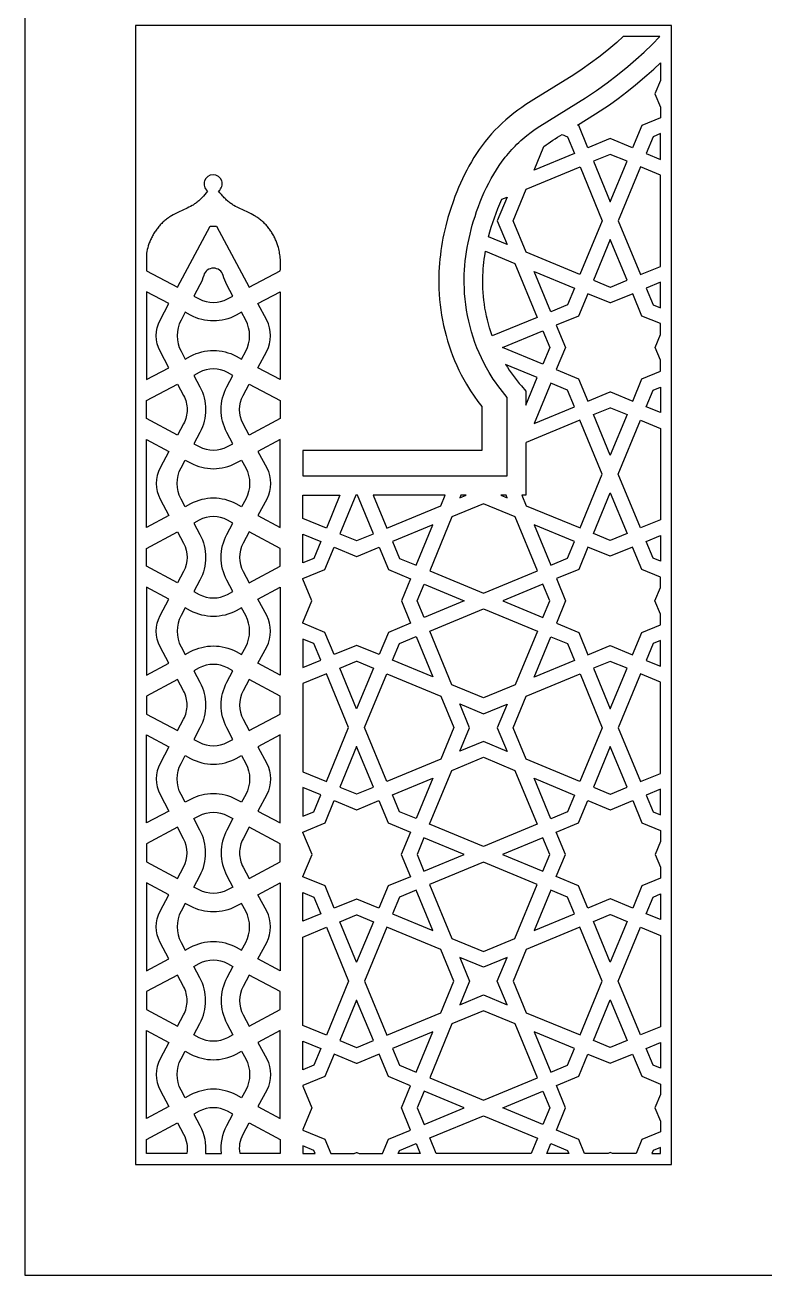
# Model space of a CAD drawing. Extents: x 11643 to 14318, y 9090 to 12483.
# Drawn here: x 11643 to 12981, y 9090 to 11351 of the extents above; entities that cross this region are included whole.
import ezdxf

# ---------------------------------------------------------------- set-up
doc = ezdxf.new("R2010")
doc.units = 0
doc.layers.add('DEFAULT_LAYER', color=1, linetype='CONTINUOUS')

msp = doc.modelspace()

# ---------------------------------------------------------------- linework, layer by layer
at = {"layer": 'DEFAULT_LAYER'}
for points in [[(11643.1, 9089.9), (14318.1, 9089.9), (14318.1, 12482.8), (11643.1, 12482.8)], [(11843.1, 9289.9), (12813.1, 9289.9), (12813.1, 11349.9), (11843.1, 11349.9)], [(12725.9, 11329.9), (12714.1, 11319.4), (12695.9, 11304), (12681.5, 11292.6), (12666.7, 11281.6), (12651.7, 11270.9), (12636.4, 11260.7), (12564, 11216.4), (12549.4, 11206.9), (12542.2, 11201.8), (12535, 11196.6), (12527.8, 11191.2), (12520.7, 11185.5), (12513.6, 11179.6), (12506.7, 11173.4), (12499.8, 11166.9), (12493.4, 11160.4), (12487.3, 11153.8), (12481.4, 11147), (12475.8, 11140), (12470.4, 11133), (12465.2, 11125.8), (12460.3, 11118.4), (12455.5, 11111), (12451, 11103.5), (12446.6, 11095.8), (12442.5, 11088.3), (12438.6, 11080.6), (12434.8, 11072.8), (12431.2, 11064.9), (12427.7, 11056.9), (12424.4, 11048.9), (12421.3, 11040.9), (12418.4, 11032.9), (12413, 11017), (12408.6, 11002.4), (12404.7, 10987.7), (12401.2, 10972.9), (12399.6, 10965.4), (12398.2, 10957.9), (12397, 10950.3), (12395.8, 10942.8), (12394.8, 10935.2), (12394, 10927.6), (12393.2, 10919.9), (12392.7, 10912.2), (12392.3, 10904.5), (12392, 10896.7), (12391.9, 10889), (12391.9, 10881.2), (12392.2, 10873.4), (12392.7, 10863.9), (12393.4, 10854.5), (12394.4, 10845), (12395.6, 10835.6), (12397, 10826.2), (12398.7, 10816.9), (12400.7, 10807.5), (12402.8, 10798.3), (12405.2, 10789.1), (12407.9, 10779.9), (12410.7, 10770.8), (12413.8, 10761.8), (12417.1, 10752.9), (12420.7, 10744), (12424.5, 10735.2), (12428.5, 10726.6), (12432.8, 10718), (12437.3, 10709.6), (12442, 10701.3), (12445.7, 10695.1), (12449.5, 10689.1), (12456, 10679.3), (12462.8, 10669.8), (12469.9, 10660.6), (12469.9, 10581.4), (12146, 10581.4), (12146, 10535.3), (12516, 10535.3), (12516, 10677.2), (12511.5, 10682.5), (12507.1, 10687.9), (12502.8, 10693.4), (12498.6, 10699), (12494.6, 10704.6), (12490.7, 10710.4), (12486.9, 10716.2), (12483.2, 10722.2), (12478.2, 10730.9), (12473.5, 10739.7), (12469.1, 10748.7), (12465, 10757.9), (12461.1, 10767.2), (12457.5, 10776.6), (12454.3, 10786.1), (12451.3, 10795.8), (12448.6, 10805.5), (12446.2, 10815.3), (12444.1, 10825.2), (12442.3, 10835.1), (12440.9, 10845.1), (12439.7, 10855.1), (12438.8, 10865.1), (12438.3, 10875.1), (12438.1, 10883.3), (12438, 10891.5), (12438.2, 10899.7), (12438.6, 10907.9), (12439.2, 10916.1), (12440, 10924.2), (12441, 10932.4), (12442.1, 10940.5), (12443.5, 10948.6), (12445, 10956.7), (12446.7, 10964.8), (12448.5, 10972.8), (12450.5, 10980.9), (12452.7, 10988.9), (12455.1, 10996.8), (12457.6, 11004.8), (12460.5, 11013.6), (12463.7, 11022.4), (12467, 11031.1), (12470.6, 11039.8), (12474.3, 11048.3), (12478.3, 11056.8), (12482.5, 11065.1), (12486.8, 11073.2), (12491.4, 11081.3), (12496.3, 11089.1), (12501.3, 11096.8), (12506.6, 11104.3), (12509.3, 11107.9), (12512.1, 11111.6), (12515, 11115.1), (12517.9, 11118.6), (12520.9, 11122), (12523.9, 11125.4), (12527, 11128.7), (12530.1, 11132), (12533.5, 11135.3), (12537, 11138.6), (12540.5, 11141.8), (12544.1, 11144.9), (12551.4, 11151.1), (12559, 11156.9), (12566.7, 11162.6), (12574.6, 11168.1), (12657.3, 11219.3), (12677.2, 11232.5), (12696.6, 11246.2), (12715.5, 11260.6), (12733.9, 11275.6), (12748.9, 11288.6), (12763.6, 11302), (12778, 11315.8), (12791.9, 11329.9)], [(12793.1, 11282.4), (12793.1, 11250.2), (12783.1, 11226.1), (12793.1, 11202.1), (12793.1, 11183), (12759.5, 11169.1), (12742.8, 11128.7), (12702.4, 11145.4), (12702.4, 11145.4), (12702.3, 11145.4), (12662, 11128.7), (12645.3, 11169.1), (12643.1, 11170), (12675.8, 11190), (12684.2, 11195.4), (12700.7, 11206.6), (12716.8, 11218.1), (12732.6, 11230.1), (12748.1, 11242.4), (12768.6, 11259.9), (12781, 11271)], [(12793.1, 11154.5), (12779.7, 11148.9), (12767.2, 11118.6), (12793.1, 11107.9)], [(12702.4, 11116.8), (12702.3, 11116.8), (12672, 11104.3), (12702.4, 11031), (12732.7, 11104.3), (12702.4, 11116.8)], [(12550.1, 10939.8), (12526.5, 10996.9), (12550.2, 11053.9), (12647.6, 11094.2), (12687.9, 10996.8), (12647.5, 10899.3)], [(12793.1, 11079.4), (12757.1, 11094.2), (12716.8, 10996.8), (12757.2, 10899.3), (12793.1, 10914.2)], [(12702.4, 10876.8), (12702.6, 10876.7), (12732.8, 10889.2), (12702.4, 10962.7), (12671.9, 10889.2), (12702.2, 10876.7)], [(12476.6, 10941.7), (12529.9, 10919.6), (12570.2, 10822.1), (12488.6, 10788.4), (12486, 10795.9), (12483.7, 10803.4), (12481.7, 10810.4), (12480, 10817.4), (12478.3, 10824.4), (12476.9, 10831.5), (12475.6, 10838.6), (12474.5, 10845.7), (12473.6, 10852.9), (12472.9, 10860), (12472.3, 10867.2), (12471.9, 10874.3), (12471.7, 10880.3), (12471.6, 10886.2), (12471.7, 10892.1), (12471.9, 10898), (12472.1, 10903.9), (12472.5, 10909.8), (12473.1, 10915.7), (12473.7, 10921.6), (12474.4, 10927.5), (12475.2, 10933.4)], [(12564.4, 10905.3), (12637.4, 10875), (12624.9, 10844.7), (12594.6, 10832.2)], [(12793.1, 10885.7), (12767.3, 10875), (12779.9, 10844.7), (12793.1, 10839.3)], [(12793.1, 10744.4), (12783.5, 10767.7), (12793.1, 10790.9), (12793.1, 10810.7), (12759.7, 10824.5), (12743, 10864.8), (12702.6, 10848.1), (12702.4, 10848.2), (12702.1, 10848.1), (12661.8, 10864.8), (12645, 10824.5), (12604.7, 10807.8), (12621.3, 10767.7), (12604.7, 10727.5), (12645, 10710.8), (12661.8, 10670.5), (12702.1, 10687.2), (12702.4, 10687.1), (12702.6, 10687.2), (12743, 10670.5), (12759.7, 10710.8), (12793.1, 10724.6)], [(12507.6, 10767.7), (12580.3, 10797.7), (12592.7, 10767.7), (12580.3, 10737.6)], [(12564.4, 10630), (12637.4, 10660.4), (12624.9, 10690.6), (12594.6, 10703.1)], [(12793.1, 10649.7), (12767.3, 10660.4), (12779.9, 10690.6), (12793.1, 10696.1)], [(12702.4, 10658.6), (12702.6, 10658.6), (12732.8, 10646.1), (12702.4, 10572.7), (12671.9, 10646.1), (12702.2, 10658.6)], [(12542.3, 10500.4), (12550.2, 10481.4), (12647.6, 10441.1), (12687.9, 10538.5), (12647.5, 10636), (12550.1, 10595.5), (12549.6, 10594.4), (12549.6, 10500.4)], [(12793.1, 10456), (12757.1, 10441.1), (12716.8, 10538.5), (12757.2, 10636), (12793.1, 10621.1)], [(12213.2, 10500.4), (12188.5, 10440.9), (12146, 10458.5), (12146, 10500.4)], [(12241.8, 10500.4), (12212.9, 10430.7), (12243.1, 10418.2), (12243.3, 10418.3), (12243.5, 10418.2), (12273.8, 10430.7), (12244.9, 10500.4)], [(12273.5, 10500.4), (12298.2, 10440.9), (12395.6, 10481.3), (12403.5, 10500.4)], [(12432.1, 10500.4), (12430.1, 10495.6), (12441.7, 10500.4)], [(12504.1, 10500.4), (12515.7, 10495.6), (12513.7, 10500.4)], [(12702.4, 10418.5), (12702.3, 10418.5), (12672, 10431), (12702.4, 10504.4), (12732.7, 10431), (12702.4, 10418.5)], [(12473, 10323.3), (12570.4, 10363.7), (12530, 10461.2), (12472.9, 10484.8), (12415.8, 10461.1), (12375.5, 10363.6)], [(12381.3, 10446.8), (12308.3, 10416.5), (12320.8, 10386.2), (12351.1, 10373.7)], [(12564.5, 10446.9), (12594.8, 10373.9), (12625, 10386.4), (12637.6, 10416.7)], [(12146, 10429.9), (12178.4, 10416.5), (12165.8, 10386.2), (12146, 10378.1)], [(12793.1, 10380.9), (12779.7, 10386.4), (12767.2, 10416.7), (12793.1, 10427.4)], [(12146, 10270), (12162.2, 10309.2), (12146, 10348.3), (12146, 10349.5), (12186, 10366), (12202.7, 10406.4), (12243.1, 10389.6), (12243.3, 10389.7), (12243.6, 10389.6), (12283.9, 10406.4), (12300.7, 10366), (12341, 10349.3), (12324.4, 10309.2), (12341, 10269), (12300.7, 10252.3), (12283.9, 10212), (12243.6, 10228.7), (12243.3, 10228.6), (12243.1, 10228.7), (12202.7, 10212), (12186, 10252.3), (12146, 10268.9)], [(12793.1, 10285.1), (12783.1, 10309.2), (12793.1, 10333.2), (12793.1, 10352.3), (12759.5, 10366.2), (12742.8, 10406.6), (12702.4, 10389.9), (12702.4, 10389.9), (12702.3, 10389.9), (12662, 10406.6), (12645.3, 10366.2), (12604.9, 10349.5), (12621.6, 10309.2), (12604.9, 10268.9), (12645.3, 10252.1), (12662, 10211.8), (12702.3, 10228.4), (12702.4, 10228.4), (12702.4, 10228.4), (12742.8, 10211.8), (12759.5, 10252.1), (12793.1, 10266.1)], [(12353, 10309.2), (12365.4, 10339.2), (12438.1, 10309.2), (12365.4, 10279.1)], [(12507.8, 10309.2), (12580.5, 10279), (12593, 10309.2), (12580.5, 10339.4)], [(12473, 10295), (12570.4, 10254.6), (12530, 10157.2), (12472.9, 10133.6), (12415.8, 10157.3), (12375.5, 10254.7)], [(12381.3, 10171.6), (12308.3, 10201.9), (12320.8, 10232.1), (12351.1, 10244.6)], [(12564.5, 10171.4), (12594.8, 10244.5), (12625, 10231.9), (12637.6, 10201.7)], [(12146, 10188.5), (12178.4, 10201.9), (12165.8, 10232.1), (12146, 10240.3)], [(12793.1, 10237.5), (12779.7, 10231.9), (12767.2, 10201.7), (12793.1, 10191)], [(12243.3, 10200.1), (12243.5, 10200.2), (12273.8, 10187.6), (12243.3, 10114.2), (12212.9, 10187.6), (12243.1, 10200.2)], [(12702.4, 10199.8), (12702.3, 10199.9), (12672, 10187.4), (12702.4, 10114), (12732.7, 10187.4), (12702.4, 10199.9)], [(12146, 10000.2), (12188.6, 9982.6), (12228.9, 10080.1), (12188.5, 10177.5), (12146, 10159.9)], [(12257.8, 10080.1), (12298.2, 10177.5), (12395.6, 10137.1), (12419.2, 10080), (12395.5, 10022.9), (12298.1, 9982.6)], [(12550.1, 10022.8), (12526.5, 10079.9), (12550.2, 10137), (12647.6, 10177.3), (12687.9, 10079.8), (12647.5, 9982.4)], [(12793.1, 10162.4), (12757.1, 10177.3), (12716.8, 10079.8), (12757.2, 9982.4), (12793.1, 9997.3)], [(12430, 10037.2), (12447.8, 10079.9), (12430.1, 10122.8), (12472.9, 10105), (12515.7, 10122.7), (12497.9, 10079.9), (12515.6, 10037.1), (12472.8, 10054.9)], [(12243.3, 9960), (12243.4, 9960), (12273.7, 9972.5), (12243.3, 10045.9), (12243.2, 10045.6), (12213, 9972.5), (12243.3, 9960)], [(12702.4, 10045.7), (12671.9, 9972.3), (12702.2, 9959.7), (12702.4, 9959.8), (12702.6, 9959.7), (12732.8, 9972.3)], [(12472.7, 9864.8), (12375.3, 9905.3), (12415.7, 10002.7), (12472.8, 10026.3), (12529.9, 10002.6), (12570.2, 9905.1)], [(12146, 9919.6), (12166, 9927.9), (12178.5, 9958.2), (12146, 9971.6)], [(12381.2, 9988.4), (12350.9, 9915.4), (12320.7, 9927.9), (12308.1, 9958.2)], [(12564.4, 9988.3), (12637.4, 9958), (12624.9, 9927.7), (12594.6, 9915.2)], [(12793.1, 9968.7), (12767.3, 9958), (12779.9, 9927.7), (12793.1, 9922.3)], [(12146, 9810.8), (12162.6, 9850.7), (12146, 9890.5), (12146, 9891.1), (12186.2, 9907.7), (12202.9, 9948.1), (12243.3, 9931.4), (12243.3, 9931.4), (12243.4, 9931.4), (12283.7, 9948.1), (12300.4, 9907.7), (12340.8, 9891), (12324.1, 9850.7), (12340.8, 9810.4), (12300.4, 9793.6), (12283.7, 9753.3), (12243.4, 9770), (12243.3, 9769.9), (12243.3, 9770), (12202.9, 9753.3), (12186.2, 9793.6), (12146, 9810.3)], [(12793.1, 9807.7), (12759.7, 9793.9), (12743, 9753.5), (12702.6, 9770.2), (12702.4, 9770.1), (12702.1, 9770.2), (12661.8, 9753.5), (12645, 9793.9), (12604.7, 9810.5), (12621.3, 9850.7), (12604.7, 9890.8), (12645, 9907.5), (12661.8, 9947.9), (12702.1, 9931.1), (12702.4, 9931.2), (12702.6, 9931.1), (12743, 9947.9), (12759.7, 9907.5), (12793.1, 9893.7), (12793.1, 9873.9), (12783.5, 9850.7), (12793.1, 9827.4)], [(12352.7, 9850.7), (12365.2, 9820.5), (12437.9, 9850.7), (12365.2, 9880.9)], [(12592.7, 9850.7), (12580.3, 9880.7), (12507.6, 9850.7), (12580.3, 9820.6)], [(12472.7, 9836.5), (12375.3, 9796.1), (12415.7, 9698.7), (12472.8, 9675.1), (12529.9, 9698.8), (12570.2, 9796.2)], [(12146, 9781.7), (12166, 9773.5), (12178.5, 9743.2), (12146, 9729.8)], [(12381.2, 9713), (12350.9, 9786), (12320.7, 9773.5), (12308.1, 9743.2)], [(12564.4, 9713.1), (12637.4, 9743.4), (12624.9, 9773.6), (12594.6, 9786.2)], [(12793.1, 9732.7), (12767.3, 9743.4), (12779.9, 9773.6), (12793.1, 9779.1)], [(12243.3, 9741.4), (12243.4, 9741.4), (12273.7, 9728.9), (12243.3, 9655.5), (12243.2, 9655.8), (12213, 9728.9), (12243.3, 9741.4)], [(12702.4, 9655.7), (12671.9, 9729.1), (12702.2, 9741.7), (12702.4, 9741.6), (12702.6, 9741.7), (12732.8, 9729.1)], [(12146, 9701.2), (12188.6, 9718.8), (12228.9, 9621.3), (12188.5, 9523.9), (12146, 9541.5)], [(12257.8, 9621.3), (12298.2, 9523.9), (12395.6, 9564.3), (12419.2, 9621.4), (12395.5, 9678.5), (12298.1, 9718.8)], [(12550.1, 9678.6), (12526.5, 9621.5), (12550.2, 9564.4), (12647.6, 9524.1), (12687.9, 9621.6), (12647.5, 9719)], [(12793.1, 9539), (12757.1, 9524.1), (12716.8, 9621.6), (12757.2, 9719), (12793.1, 9704.1)], [(12430, 9664.2), (12447.8, 9621.4), (12430.1, 9578.6), (12472.9, 9596.4), (12515.7, 9578.7), (12497.9, 9621.5), (12515.6, 9664.3), (12472.8, 9646.5)], [(12243.3, 9501.3), (12243.5, 9501.2), (12273.8, 9513.8), (12243.3, 9587.2), (12212.9, 9513.8), (12243.1, 9501.2)], [(12702.4, 9501.5), (12702.3, 9501.5), (12672, 9514), (12702.4, 9587.4), (12732.7, 9514), (12702.4, 9501.5)], [(12473, 9406.3), (12570.4, 9446.8), (12530, 9544.2), (12472.9, 9567.8), (12415.8, 9544.1), (12375.5, 9446.7)], [(12381.3, 9529.8), (12308.3, 9499.5), (12320.8, 9469.3), (12351.1, 9456.7)], [(12564.5, 9529.9), (12594.8, 9456.9), (12625, 9469.4), (12637.6, 9499.7)], [(12146, 9512.9), (12178.4, 9499.5), (12165.8, 9469.3), (12146, 9461.1)], [(12793.1, 9463.9), (12779.7, 9469.4), (12767.2, 9499.7), (12793.1, 9510.4)], [(12290.1, 9309.9), (12300.7, 9335.4), (12341, 9352.1), (12324.4, 9392.2), (12341, 9432.3), (12300.7, 9449), (12283.9, 9489.4), (12243.6, 9472.6), (12243.3, 9472.7), (12243.1, 9472.6), (12202.7, 9489.4), (12186, 9449), (12146, 9432.5), (12146, 9431.3), (12162.2, 9392.2), (12146, 9353.1), (12146, 9351.9), (12186, 9335.4), (12196.5, 9309.9), (12238.7, 9309.9), (12243.1, 9311.8), (12243.3, 9311.7), (12243.6, 9311.8), (12248, 9309.9)], [(12655.7, 9309.9), (12645.3, 9335.2), (12604.9, 9351.9), (12621.6, 9392.2), (12604.9, 9432.5), (12645.3, 9449.3), (12662, 9489.6), (12702.3, 9472.9), (12702.4, 9473), (12702.4, 9472.9), (12742.8, 9489.6), (12759.5, 9449.3), (12793.1, 9435.3), (12793.1, 9416.2), (12783.1, 9392.2), (12793.1, 9368.2), (12793.1, 9349.1), (12759.5, 9335.2), (12749.1, 9309.9), (12706.2, 9309.9), (12702.4, 9311.5), (12702.4, 9311.5), (12702.3, 9311.5), (12698.6, 9309.9)], [(12353, 9392.2), (12365.4, 9362.2), (12438.1, 9392.2), (12365.4, 9422.3)], [(12507.8, 9392.2), (12580.5, 9422.4), (12593, 9392.2), (12580.5, 9362)], [(12387, 9309.9), (12375.5, 9337.8), (12473, 9378.1), (12570.4, 9337.6), (12558.9, 9309.9)], [(12168, 9309.9), (12165.8, 9315.2), (12146, 9323.3), (12146, 9309.9)], [(12318.7, 9309.9), (12320.8, 9315.2), (12351.1, 9327.7), (12358.4, 9309.9)], [(12587.5, 9309.9), (12594.8, 9327.5), (12625, 9315), (12627.1, 9309.9)], [(12793.1, 9320.5), (12779.7, 9315), (12777.6, 9309.9), (12793.1, 9309.9)]]:
    msp.add_lwpolyline(points, close=True, dxfattribs=at)
for points in [[(12615, 11153.1), (12625, 11148.9), (12637.6, 11118.6), (12564.5, 11088.4), (12582.2, 11131.1, -0.020208)], [(12105.1, 10906.3), (12105.3, 10909.4), (12105.4, 10912.4), (12105.5, 10915.4), (12105.6, 10918.3), (12105.6, 10921.2), (12105.5, 10924.1), (12105.3, 10926.9), (12105.1, 10929.7), (12104.8, 10932.5), (12104.5, 10935.2), (12104, 10937.9), (12103.6, 10940.6), (12103, 10943.3), (12102.4, 10946), (12101.7, 10948.6), (12100.9, 10951.2), (12100.3, 10953.1), (12099.7, 10955), (12099, 10956.9), (12098.3, 10958.7), (12097.5, 10960.6), (12096.7, 10962.4), (12095.9, 10964.3), (12095, 10966.1), (12094.1, 10967.9), (12093.2, 10969.6), (12092.2, 10971.4), (12091.2, 10973.1), (12090.1, 10974.8), (12089.1, 10976.5), (12088, 10978.2), (12086.8, 10979.9), (12085.7, 10981.5), (12084.5, 10983.1), (12083.2, 10984.7), (12082, 10986.2), (12080.7, 10987.7), (12079.3, 10989.2), (12078, 10990.7), (12076.6, 10992.1), (12075.2, 10993.5), (12073.7, 10994.8), (12072.3, 10996.1), (12070.8, 10997.4), (12069.2, 10998.7), (12067.7, 10999.9), (12066.1, 11001.1), (12064.5, 11002.2), (12063, 11003.1), (12061.6, 11004.1), (12060.1, 11005), (12058.6, 11005.9), (12055.6, 11007.5), (12052.5, 11009.2), (12046.2, 11012.2), (12030.5, 11019.5), (12027.4, 11021.1), (12024.3, 11022.7), (12021.3, 11024.4), (12019.9, 11025.3), (12018.4, 11026.3), (12017, 11027.2), (12015.6, 11028.2), (12014, 11029.3), (12012.5, 11030.5), (12011, 11031.8), (12009.5, 11033), (12008, 11034.3), (12006.6, 11035.7), (12005.2, 11037.1), (12003.8, 11038.5), (12002.4, 11039.9), (12001.1, 11041.4), (11998.5, 11044.3), (11996, 11047.4), (11993.6, 11050.6, 2.920475), (11973.5, 11050.6), (11971.1, 11047.4), (11968.6, 11044.3), (11966, 11041.4), (11964.7, 11039.9), (11963.3, 11038.5), (11961.9, 11037.1), (11960.5, 11035.7), (11959.1, 11034.3), (11957.6, 11033), (11956.1, 11031.8), (11954.6, 11030.5), (11953.1, 11029.3), (11951.5, 11028.2), (11950.1, 11027.2), (11948.7, 11026.3), (11947.2, 11025.3), (11945.8, 11024.4), (11942.8, 11022.7), (11939.7, 11021.1), (11936.7, 11019.5), (11920.9, 11012.2), (11914.6, 11009.2), (11911.5, 11007.5), (11908.5, 11005.9), (11907, 11005), (11905.5, 11004.1), (11904.1, 11003.1), (11902.6, 11002.2), (11901, 11001.1), (11899.4, 10999.9), (11897.9, 10998.7), (11896.4, 10997.4), (11894.9, 10996.1), (11893.4, 10994.8), (11891.9, 10993.5), (11890.5, 10992.1), (11889.1, 10990.7), (11887.8, 10989.2), (11886.5, 10987.7), (11885.2, 10986.2), (11883.9, 10984.7), (11882.7, 10983.1), (11881.5, 10981.5), (11880.3, 10979.9), (11879.1, 10978.2), (11878, 10976.5), (11877, 10974.8), (11875.9, 10973.1), (11874.9, 10971.4), (11873.9, 10969.6), (11873, 10967.9), (11872.1, 10966.1), (11871.2, 10964.3), (11870.4, 10962.4), (11869.6, 10960.6), (11868.9, 10958.7), (11868.1, 10956.9), (11867.5, 10955), (11866.8, 10953.1), (11866.2, 10951.2), (11865.3, 10948), (11864.4, 10944.7), (11863.7, 10941.5), (11863.1, 10938.2), (11863.1, 10938.2), (11863.1, 10906.3), (11919.2, 10876.4), (11978.4, 10987.2), (11989.8, 10987.2), (12048.9, 10876.4)], [(12506.1, 11035.7), (12515.7, 11039.7), (12497.9, 10996.9), (12515.6, 10954.1), (12482.2, 10967.9, -0.045515)], [(12001.7, 10897.9, 0.749641), (11966.5, 10897.9, -0.051481), (11959.7, 10881.2), (11948.7, 10860.6), (11958.5, 10855.4, 0.250022), (12009.7, 10855.4), (12019.4, 10860.6), (12008.5, 10881.2, -0.051482)], [(11887.7, 10760.7, -0.25002), (11887.7, 10817.2), (11903.5, 10846.9), (11863.1, 10868.5), (11863.1, 10709.4), (11903.5, 10731)], [(12080.5, 10760.7, 0.25002), (12080.5, 10817.2), (12064.6, 10846.9), (12105.1, 10868.5), (12105.1, 10709.4), (12064.6, 10731)], [(12025.4, 10826, -0.250022), (11942.8, 10826), (11933, 10831.2), (11925.5, 10817.2, 0.25002), (11925.5, 10760.7), (11933, 10746.7), (11942.8, 10751.9, -0.250022), (12025.4, 10751.9), (12035.2, 10746.7), (12042.6, 10760.7, 0.25002), (12042.6, 10817.2), (12035.2, 10831.2)], [(11958.5, 10588.2, 0.250022), (12009.7, 10588.2), (12019.4, 10593.4), (12008.5, 10614, -0.250023), (12008.5, 10696.6), (12019.4, 10717.2), (12009.7, 10722.4, 0.250022), (11958.5, 10722.4), (11948.7, 10717.2), (11959.7, 10696.6, -0.250023), (11959.7, 10614), (11948.7, 10593.4)], [(12512.9, 10736.9, 0.042468), (12541.4, 10698), (12549.6, 10688.5), (12549.6, 10663.5), (12570.2, 10713.2)], [(11936.6, 10655.3, -0.123116), (11930.2, 10629.7), (11919.2, 10609.1), (11863.1, 10639.1), (11863.1, 10655.3), (11863.1, 10671.5), (11919.2, 10701.5), (11930.2, 10680.9, -0.123116)], [(12037.9, 10629.7, -0.250023), (12037.9, 10680.9), (12048.9, 10701.5), (12105.1, 10671.5), (12105.1, 10655.3), (12105.1, 10639.1), (12048.9, 10609.1)], [(11887.7, 10549.9, 0.25002), (11887.7, 10493.4), (11903.5, 10463.7), (11863.1, 10442.1), (11863.1, 10601.2), (11903.5, 10579.6)], [(12080.5, 10549.9, -0.25002), (12080.5, 10493.4), (12064.6, 10463.7), (12105.1, 10442.1), (12105.1, 10601.2), (12064.6, 10579.6)], [(12025.4, 10484.6, 0.250022), (11942.8, 10484.6), (11933, 10479.4), (11925.5, 10493.4, -0.25002), (11925.5, 10549.9), (11933, 10563.9), (11942.8, 10558.7, 0.250022), (12025.4, 10558.7), (12035.2, 10563.9), (12042.6, 10549.9, -0.25002), (12042.6, 10493.4), (12035.2, 10479.4)], [(12009.7, 10455.2, 0.250022), (11958.5, 10455.2), (11948.7, 10449.9), (11959.7, 10429.4, -0.250023), (11959.7, 10346.7), (11948.7, 10326.1), (11958.5, 10320.9, 0.250022), (12009.7, 10320.9), (12019.4, 10326.1), (12008.5, 10346.7, -0.250023), (12008.5, 10429.4), (12019.4, 10449.9)], [(11930.2, 10413.6, -0.250023), (11930.2, 10362.4), (11919.2, 10341.8), (11863.1, 10371.8), (11863.1, 10388), (11863.1, 10404.3), (11919.2, 10434.2)], [(12037.9, 10413.6, 0.250023), (12037.9, 10362.4), (12048.9, 10341.8), (12105.1, 10371.8), (12105.1, 10388), (12105.1, 10404.3), (12048.9, 10434.2)], [(11887.7, 10226.2, -0.25002), (11887.7, 10282.6), (11903.5, 10312.4), (11863.1, 10333.9), (11863.1, 10174.9), (11903.5, 10196.4)], [(12080.5, 10226.2, 0.25002), (12080.5, 10282.6), (12064.6, 10312.4), (12105.1, 10333.9), (12105.1, 10174.9), (12064.6, 10196.4)], [(12025.4, 10291.4, -0.250022), (11942.8, 10291.4), (11933, 10296.6), (11925.5, 10282.6, 0.25002), (11925.5, 10226.2), (11933, 10212.2), (11942.8, 10217.4, -0.250022), (12025.4, 10217.4), (12035.2, 10212.2), (12042.6, 10226.2, 0.25002), (12042.6, 10282.6), (12035.2, 10296.6)], [(12009.7, 10187.9, 0.250022), (11958.5, 10187.9), (11948.7, 10182.7), (11959.7, 10162.1, -0.250023), (11959.7, 10079.4), (11948.7, 10058.8), (11958.5, 10053.6, 0.250022), (12009.7, 10053.6), (12019.4, 10058.8), (12008.5, 10079.4, -0.250023), (12008.5, 10162.1), (12019.4, 10182.7)], [(11936.6, 10120.8, 0.123116), (11930.2, 10146.4), (11919.2, 10167), (11863.1, 10137), (11863.1, 10120.8), (11863.1, 10104.5), (11919.2, 10074.6), (11930.2, 10095.2, 0.123116)], [(12037.9, 10146.4, 0.250023), (12037.9, 10095.2), (12048.9, 10074.6), (12105.1, 10104.5), (12105.1, 10120.8), (12105.1, 10137), (12048.9, 10167)], [(11887.7, 10015.4, 0.25002), (11887.7, 9958.9), (11903.5, 9929.2), (11863.1, 9907.6), (11863.1, 10066.7), (11903.5, 10045.1)], [(12080.5, 10015.4, -0.25002), (12080.5, 9958.9), (12064.6, 9929.2), (12105.1, 9907.6), (12105.1, 10066.7), (12064.6, 10045.1)], [(12025.4, 9950.1, 0.250022), (11942.8, 9950.1), (11933, 9944.9), (11925.5, 9958.9, -0.25002), (11925.5, 10015.4), (11933, 10029.4), (11942.8, 10024.2, 0.250022), (12025.4, 10024.2), (12035.2, 10029.4), (12042.6, 10015.4, -0.25002), (12042.6, 9958.9), (12035.2, 9944.9)], [(12009.7, 9786.4, -0.250022), (11958.5, 9786.4), (11948.7, 9791.6), (11959.7, 9812.2, 0.250023), (11959.7, 9894.8), (11948.7, 9915.4), (11958.5, 9920.6, -0.250022), (12009.7, 9920.6), (12019.4, 9915.4), (12008.5, 9894.8, 0.250023), (12008.5, 9812.2), (12019.4, 9791.6)], [(11930.2, 9827.9, 0.250023), (11930.2, 9879.1), (11919.2, 9899.7), (11863.1, 9869.7), (11863.1, 9853.5), (11863.1, 9837.3), (11919.2, 9807.3)], [(12031.5, 9853.5, 0.123116), (12037.9, 9827.9), (12048.9, 9807.3), (12105.1, 9837.3), (12105.1, 9853.5), (12105.1, 9869.7), (12048.9, 9899.7), (12037.9, 9879.1, 0.123116)], [(11887.7, 9691.6, -0.25002), (11887.7, 9748.1), (11903.5, 9777.8), (11863.1, 9799.4), (11863.1, 9640.3), (11903.5, 9661.9)], [(12080.5, 9691.6, 0.25002), (12080.5, 9748.1), (12064.6, 9777.8), (12105.1, 9799.4), (12105.1, 9640.3), (12064.6, 9661.9)], [(12025.4, 9756.9, -0.250022), (11942.8, 9756.9), (11933, 9762.1), (11925.5, 9748.1, 0.25002), (11925.5, 9691.6), (11933, 9677.6), (11942.8, 9682.8, -0.250022), (12025.4, 9682.8), (12035.2, 9677.6), (12042.6, 9691.6, 0.25002), (12042.6, 9748.1), (12035.2, 9762.1)], [(11958.5, 9653.4, -0.250022), (12009.7, 9653.4), (12019.4, 9648.2), (12008.5, 9627.6, 0.250023), (12008.5, 9544.9), (12019.4, 9524.3), (12009.7, 9519.1, -0.250022), (11958.5, 9519.1), (11948.7, 9524.3), (11959.7, 9544.9, 0.250023), (11959.7, 9627.6), (11948.7, 9648.2)], [(11936.6, 9586.2, 0.123116), (11930.2, 9611.8), (11919.2, 9632.4), (11863.1, 9602.5), (11863.1, 9586.2), (11863.1, 9570), (11919.2, 9540), (11930.2, 9560.6, 0.123116)], [(12037.9, 9611.8, 0.250023), (12037.9, 9560.6), (12048.9, 9540), (12105.1, 9570), (12105.1, 9586.2), (12105.1, 9602.5), (12048.9, 9632.4)], [(11887.7, 9480.8, 0.25002), (11887.7, 9424.4), (11903.5, 9394.6), (11863.1, 9373.1), (11863.1, 9532.1), (11903.5, 9510.6)], [(12080.5, 9480.8, -0.25002), (12080.5, 9424.4), (12064.6, 9394.6), (12105.1, 9373.1), (12105.1, 9532.1), (12064.6, 9510.6)], [(12025.4, 9415.6, 0.250022), (11942.8, 9415.6), (11933, 9410.4), (11925.5, 9424.4, -0.25002), (11925.5, 9480.8), (11933, 9494.8), (11942.8, 9489.6, 0.250022), (12025.4, 9489.6), (12035.2, 9494.8), (12042.6, 9480.8, -0.25002), (12042.6, 9424.4), (12035.2, 9410.4)], [(11998.6, 9309.9, -0.149361), (12008.5, 9360.3), (12019.4, 9380.9), (12009.7, 9386.1, 0.250022), (11958.5, 9386.1), (11948.7, 9380.9), (11959.7, 9360.3, -0.14936), (11969.6, 9309.9)], [(11930.2, 9344.6, -0.165693), (11935.9, 9309.9), (11863.1, 9309.9), (11863.1, 9319), (11863.1, 9335.2), (11919.2, 9365.2)], [(12032.3, 9309.9, -0.165695), (12037.9, 9344.6), (12048.9, 9365.2), (12105.1, 9335.2), (12105.1, 9319), (12105.1, 9309.9)]]:
    msp.add_lwpolyline(points, format="xyb", close=True, dxfattribs=at)
for points in [[(12702.3, 11031.2), (12702.4, 11031.5), (12702.5, 11031.2)], [(12702.5, 10962.3), (12702.4, 10961.9), (12702.2, 10962.3)], [(12702.5, 10573), (12702.4, 10573.4), (12702.2, 10573)], [(12702.3, 10504.1), (12702.4, 10503.8), (12702.5, 10504.1)], [(12243.5, 10114.6), (12243.3, 10115), (12243.2, 10114.6)], [(12702.3, 10114.3), (12702.4, 10114.6), (12702.5, 10114.3)], [(12243.4, 10045.6), (12243.3, 10045.3), (12243.2, 10045.6)], [(12702.5, 10045.3), (12702.4, 10044.9), (12702.2, 10045.3)], [(12243.4, 9655.8), (12243.3, 9656.1), (12243.2, 9655.8)], [(12702.5, 9656.1), (12702.4, 9656.5), (12702.2, 9656.1)], [(12243.5, 9586.8), (12243.3, 9586.4), (12243.2, 9586.8)], [(12702.3, 9587.1), (12702.4, 9586.8), (12702.5, 9587.1)]]:
    msp.add_lwpolyline(points, dxfattribs=at)

doc.saveas('drawing.dxf')
